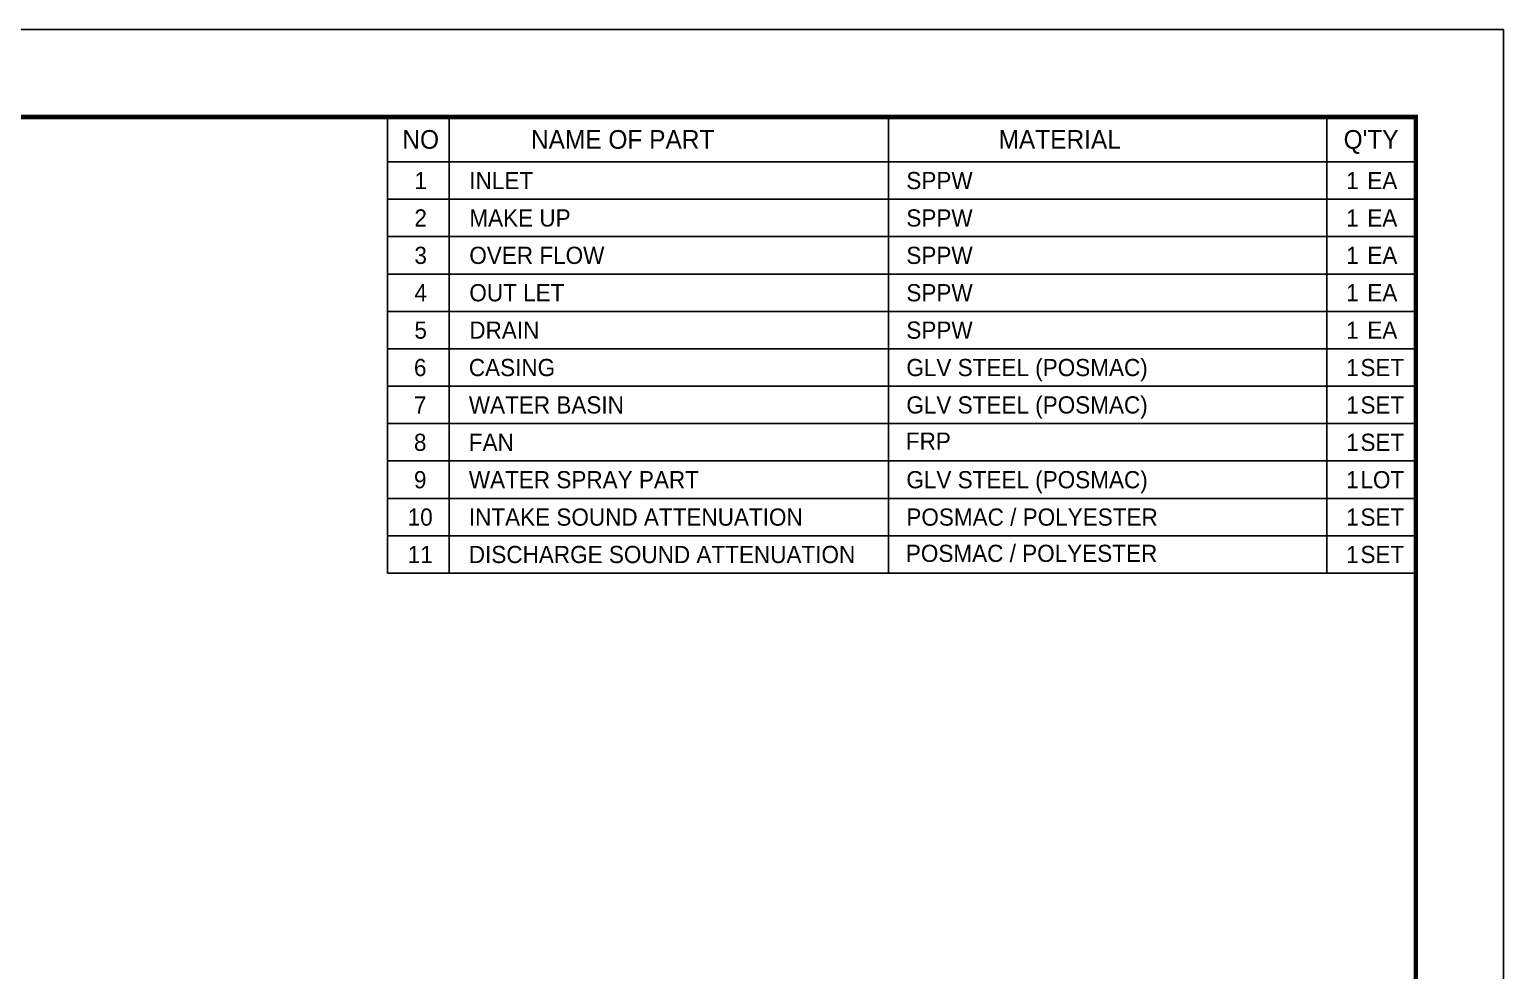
# Model space of a CAD drawing. Header units: millimetres. Extents: x 2113 to 34376, y 2901 to 25715.
# Drawn here: x 21441 to 34376, y 17455 to 25715 of the extents above; entities that cross this region are included whole.
import ezdxf
from ezdxf.enums import TextEntityAlignment as Align

# ---------------------------------------------------------------- set-up
doc = ezdxf.new("R2010")
doc.units = ezdxf.units.MM
for name, color, linetype in [('냉각탑_box', 1, 'Continuous'), ('냉각탑_form', 1, 'Continuous'), ('냉각탑_text', 3, 'Continuous')]:
    doc.layers.add(name, color=color, linetype=linetype)
doc.styles.add('돋움', font='Dotum.ttf')

# ---------------------------------------------------------------- blocks, each defined once
blk = doc.blocks.new('냉각탑form')
at = {"layer": 'Defpoints'}
blk.add_lwpolyline([(0, 297.07), (420.1, 297.07), (420.1, 0), (0, 0)], close=True, dxfattribs=at)
at = {"layer": '냉각탑_form', "const_width": 0.5}
blk.add_lwpolyline([(10, 287.07), (10, 10), (410.1, 10), (410.1, 287.07)], close=True, dxfattribs=at)

msp = doc.modelspace()

# ---------------------------------------------------------------- linework, layer by layer
at = {"layer": '냉각탑_box'}
for p, q in [((25123.9, 24947.1), (25123.9, 20942.9)), ((28977.9, 24947.1), (28977.9, 20942.9)), ((32826, 24947.1), (32826, 20942.9)), ((24582.2, 24553.2), (33607.9, 24553.2)), ((24582.2, 24225), (33607.9, 24225)), ((24582.2, 23896.8), (33607.9, 23896.8)), ((24582.2, 23568.6), (33607.9, 23568.6)), ((24582.2, 23240.4), (33607.9, 23240.4)), ((24582.2, 22912.1), (33607.9, 22912.1)), ((24582.2, 22583.9), (33607.9, 22583.9)), ((24582.2, 22255.7), (33607.9, 22255.7)), ((24582.2, 21927.5), (33607.9, 21927.5)), ((24582.2, 21599.3), (33607.9, 21599.3)), ((24582.2, 21271.1), (33607.9, 21271.1)), ((24582.2, 20942.9), (33607.9, 20942.9))]:
    msp.add_line(p, q, dxfattribs=at)
msp.add_lwpolyline([(24582.2, 20942.9), (24582.2, 24947.1), (33607.9, 24947.1), (33607.9, 20942.9)], dxfattribs=at)

# ---------------------------------------------------------------- block references
at = {"layer": '냉각탑_form', "xscale": 76.7980057517581, "yscale": 76.7980057517581, "zscale": 76.7980057517581}
msp.add_blockref('냉각탑form', (2113, 2900.6), dxfattribs=at)

# ---------------------------------------------------------------- texts
at = {"layer": '냉각탑_text', "style": '돋움'}
for s, height, p in [('NO', 164.11, (24874.2, 24750.1)), ('NAME OF PART', 164.106, (26646.6, 24750.1)), ('MATERIAL', 164.11, (30481.6, 24750.1)), ("Q'TY", 164.11, (33214, 24750.1)), ('1', 151, (24874.2, 24389.1)), ('1', 151, (33049.9, 24389.1)), ('EA', 150.98, (33312.5, 24389.1)), ('2', 151, (24874.2, 24060.9)), ('1', 151, (33049.9, 24060.9)), ('EA', 150.98, (33312.5, 24060.9)), ('3', 151, (24874.2, 23732.7)), ('1', 151, (33049.9, 23732.7)), ('EA', 150.98, (33312.5, 23732.7)), ('4', 151, (24874.2, 23404.5)), ('1', 151, (33049.9, 23404.5)), ('EA', 150.98, (33312.5, 23404.5)), ('5', 151, (24874.2, 23076.3)), ('1', 151, (33049.9, 23076.3)), ('EA', 150.98, (33312.5, 23076.3)), ('6', 151, (24869.9, 22748)), ('1', 151, (33049.9, 22748)), ('SET', 150.98, (33312.5, 22748)), ('7', 151, (24869.9, 22419.8)), ('1', 151, (33049.9, 22419.8)), ('SET', 150.98, (33312.5, 22419.8)), ('8', 151, (24869.9, 22091.6)), ('1', 151, (33049.9, 22091.6)), ('SET', 150.98, (33312.5, 22091.6)), ('9', 151, (24869.9, 21763.4)), ('1', 151, (33049.9, 21763.4)), ('LOT', 150.98, (33312.5, 21763.4)), ('10', 150.98, (24869.9, 21435.2)), ('1', 151, (33049.9, 21435.2)), ('SET', 150.98, (33312.5, 21435.2)), ('11', 150.98, (24869.9, 21107)), ('1', 151, (33049.9, 21107)), ('SET', 150.98, (33312.5, 21107))]:
    msp.add_text(s, height=height, dxfattribs=at).set_placement(p, align=Align.MIDDLE_CENTER)
for s, height, p in [('INLET ', 150.98, (25300.9, 24389.1)), ('SPPW', 150.98, (29135.9, 24389.1)), ('MAKE UP', 150.98, (25300.9, 24060.9)), ('SPPW', 150.98, (29135.9, 24060.9)), ('OVER FLOW', 150.98, (25300.9, 23732.7)), ('SPPW', 150.98, (29135.9, 23732.7)), ('OUT LET ', 150.98, (25300.9, 23404.5)), ('SPPW', 150.98, (29135.9, 23404.5)), ('SPPW', 150.98, (29135.9, 23076.3)), ('DRAIN', 150.98, (25300.9, 23076.3)), ('CASING', 150.98, (25296.6, 22748)), ('GLV STEEL (POSMAC)', 150.977, (29135.9, 22748)), ('WATER BASIN', 150.977, (25296.6, 22419.8)), ('GLV STEEL (POSMAC)', 150.977, (29135.9, 22419.8)), ('FAN', 150.98, (25296.6, 22091.6)), ('FRP', 150.98, (29131.6, 22101.7)), ('WATER SPRAY PART', 150.977, (25296.6, 21763.4)), ('GLV STEEL (POSMAC)', 150.977, (29135.9, 21763.4)), ('INTAKE SOUND ATTENUATION', 150.977, (25296.6, 21435.2)), ('POSMAC / POLYESTER', 150.977, (29135.9, 21435.2)), ('DISCHARGE SOUND ATTENUATION', 150.977, (25296.6, 21107)), ('POSMAC / POLYESTER', 150.977, (29131.6, 21117.1))]:
    msp.add_text(s, height=height, dxfattribs=at).set_placement(p, align=Align.MIDDLE_LEFT)

doc.saveas('drawing.dxf')
